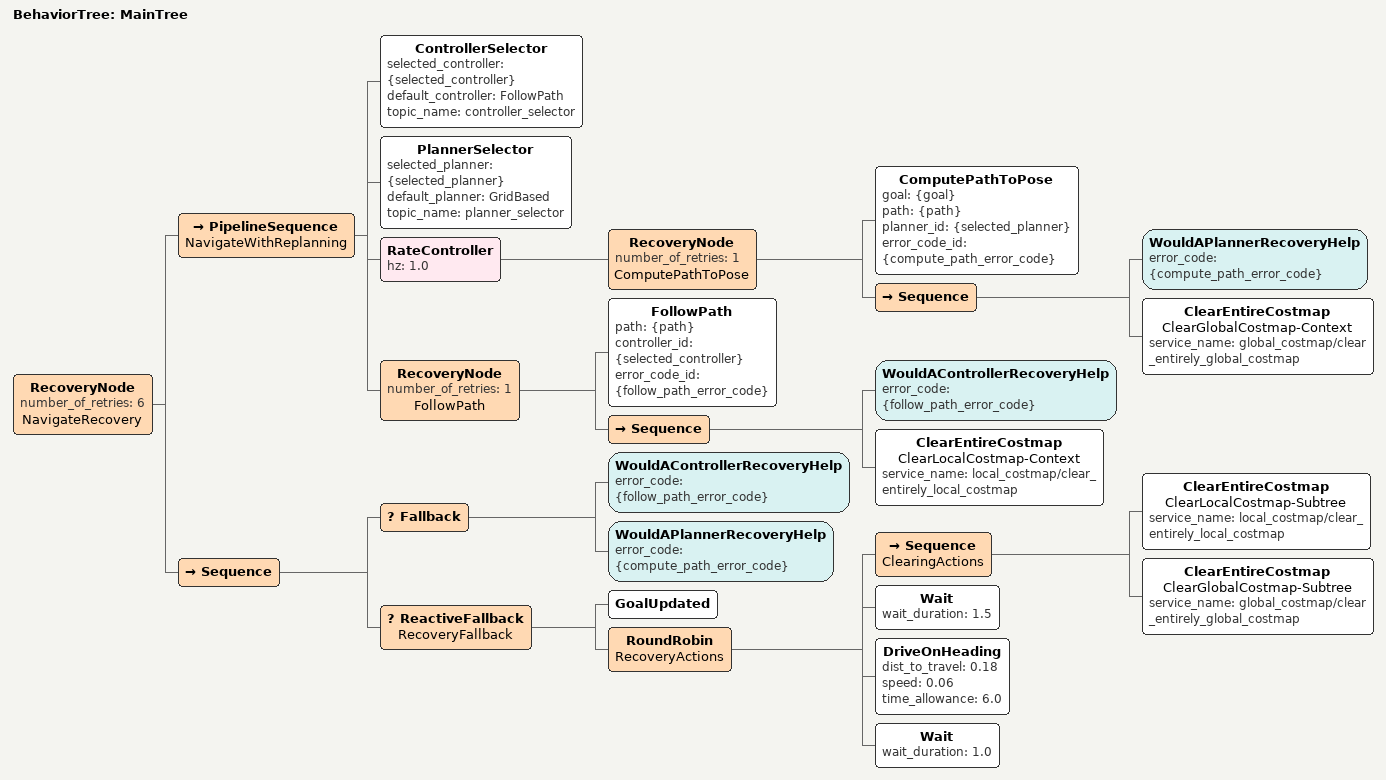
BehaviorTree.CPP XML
<!--
  Ackermann-oriented NavigateToPose BT.
  Recovery removes Spin/BackUp and uses short forward drive instead.
-->
<root BTCPP_format="4" main_tree_to_execute="MainTree">
  <BehaviorTree ID="MainTree">
    <RecoveryNode number_of_retries="6" name="NavigateRecovery">
      <PipelineSequence name="NavigateWithReplanning">
        <ControllerSelector selected_controller="{selected_controller}" default_controller="FollowPath" topic_name="controller_selector"/>
        <PlannerSelector selected_planner="{selected_planner}" default_planner="GridBased" topic_name="planner_selector"/>
        <RateController hz="1.0">
          <RecoveryNode number_of_retries="1" name="ComputePathToPose">
            <ComputePathToPose goal="{goal}" path="{path}" planner_id="{selected_planner}" error_code_id="{compute_path_error_code}"/>
            <Sequence>
              <WouldAPlannerRecoveryHelp error_code="{compute_path_error_code}"/>
              <ClearEntireCostmap name="ClearGlobalCostmap-Context" service_name="global_costmap/clear_entirely_global_costmap"/>
            </Sequence>
          </RecoveryNode>
        </RateController>
        <RecoveryNode number_of_retries="1" name="FollowPath">
          <FollowPath path="{path}" controller_id="{selected_controller}" error_code_id="{follow_path_error_code}"/>
          <Sequence>
            <WouldAControllerRecoveryHelp error_code="{follow_path_error_code}"/>
            <ClearEntireCostmap name="ClearLocalCostmap-Context" service_name="local_costmap/clear_entirely_local_costmap"/>
          </Sequence>
        </RecoveryNode>
      </PipelineSequence>
      <Sequence>
        <Fallback>
          <WouldAControllerRecoveryHelp error_code="{follow_path_error_code}"/>
          <WouldAPlannerRecoveryHelp error_code="{compute_path_error_code}"/>
        </Fallback>
        <ReactiveFallback name="RecoveryFallback">
          <GoalUpdated/>
          <RoundRobin name="RecoveryActions">
            <Sequence name="ClearingActions">
              <ClearEntireCostmap name="ClearLocalCostmap-Subtree" service_name="local_costmap/clear_entirely_local_costmap"/>
              <ClearEntireCostmap name="ClearGlobalCostmap-Subtree" service_name="global_costmap/clear_entirely_global_costmap"/>
            </Sequence>
            <Wait wait_duration="1.5"/>
            <DriveOnHeading dist_to_travel="0.18" speed="0.06" time_allowance="6.0"/>
            <Wait wait_duration="1.0"/>
          </RoundRobin>
        </ReactiveFallback>
      </Sequence>
    </RecoveryNode>
  </BehaviorTree>
</root>
